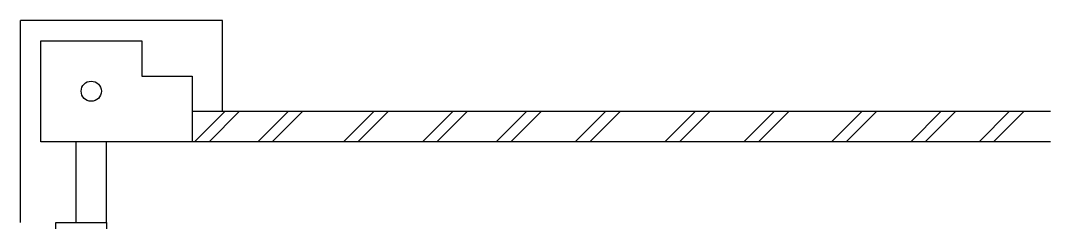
# Model space of a CAD drawing. Header units: feet. Extents: x 1625107 to 1747348, y -845223 to -759674.
# Drawn here: x 1625110 to 1630210, y -791074 to -790074 of the extents above; entities that cross this region are included whole.
import ezdxf

# ---------------------------------------------------------------- set-up
doc = ezdxf.new("R2010")
doc.units = ezdxf.units.FT
doc.header["$LTSCALE"] = 13
doc.header["$MEASUREMENT"] = 0
for name, color, linetype in [('COL', 3, 'CONTINUOUS'), ('hatch', 7, 'CONTINUOUS'), ('RWDP', 145, 'CONTINUOUS'), ('WALL', 2, 'CONTINUOUS')]:
    doc.layers.add(name, color=color, linetype=linetype)

msp = doc.modelspace()

# ---------------------------------------------------------------- linework, layer by layer
at = {"layer": 'COL', "color": 0}
msp.add_lwpolyline([(1625210.2, -790174.1), (1625710.2, -790174.1), (1625710.2, -790349.1), (1625960.2, -790349.1), (1625960.2, -790674.1), (1625210.2, -790674.1)], close=True, dxfattribs=at)
at = {"layer": 'hatch', "color": 0}
for p, q in [((1625971.8, -790674.1), (1626121.8, -790524.1)), ((1626043.5, -790674.1), (1626193.5, -790524.1)), ((1626285.1, -790674.1), (1626435.1, -790524.1)), ((1626356.7, -790674.1), (1626506.7, -790524.1)), ((1626709.3, -790674.1), (1626859.3, -790524.1)), ((1626780.9, -790674.1), (1626930.9, -790524.1)), ((1627100.8, -790674.1), (1627250.8, -790524.1)), ((1627172.4, -790674.1), (1627322.4, -790524.1)), ((1627466, -790674.1), (1627616, -790524.1)), ((1627537.6, -790674.1), (1627687.6, -790524.1)), ((1627857.4, -790674.1), (1628007.4, -790524.1)), ((1627929.1, -790674.1), (1628079.1, -790524.1)), ((1628301.3, -790674.1), (1628451.3, -790524.1)), ((1628372.9, -790674.1), (1628522.9, -790524.1)), ((1628692.8, -790674.1), (1628842.8, -790524.1)), ((1628764.4, -790674.1), (1628914.4, -790524.1)), ((1629126.8, -790674.1), (1629276.8, -790524.1)), ((1629198.4, -790674.1), (1629348.4, -790524.1)), ((1629518.2, -790674.1), (1629668.2, -790524.1)), ((1629589.9, -790674.1), (1629739.9, -790524.1)), ((1629856.7, -790674.1), (1630006.7, -790524.1)), ((1629928.3, -790674.1), (1630078.3, -790524.1))]:
    msp.add_line(p, q, dxfattribs=at)
at = {"layer": 'RWDP', "color": 0}
msp.add_circle((1625460.2, -790424.1), 50, dxfattribs=at)
at = {"layer": 'WALL', "color": 0}
for p, q in [((1626110.2, -790074.1), (1625110.2, -790074.1)), ((1625110.2, -791074.1), (1625110.2, -790074.1)), ((1626110.2, -790524.1), (1626110.2, -790074.1)), ((1630210.2, -790524.1), (1625960.2, -790524.1)), ((1625385.2, -791074.1), (1625385.2, -790674.1)), ((1625535.2, -791074.1), (1625535.2, -790674.1)), ((1630210.2, -790674.1), (1625960.2, -790674.1))]:
    msp.add_line(p, q, dxfattribs=at)
msp.add_lwpolyline([(1625285.2, -791074.1), (1625535.2, -791074.1), (1625535.2, -791174.1), (1625285.2, -791174.1)], close=True, dxfattribs=at)

doc.saveas('drawing.dxf')
